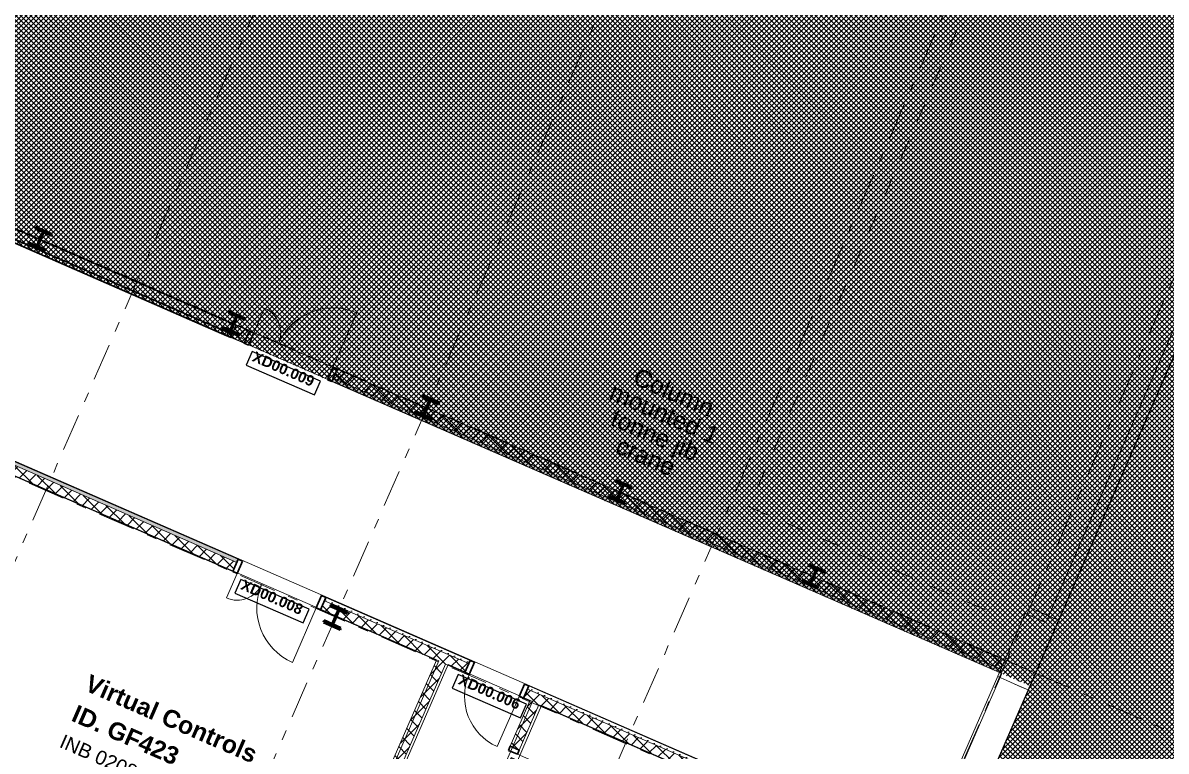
# Model space of a CAD drawing. Header units: millimetres. Extents: x -99530 to 90294, y -97212 to 56397.
# Drawn here: x 35204 to 51468, y -9363 to 997 of the extents above; entities that cross this region are included whole.
import ezdxf
from ezdxf.enums import TextEntityAlignment as Align

# ---------------------------------------------------------------- set-up
doc = ezdxf.new("R2010")
doc.units = ezdxf.units.MM
doc.header["$MEASUREMENT"] = 0
doc.linetypes.add('Dashed', pattern=[564.444447, 282.222223, -282.222223])
doc.linetypes.add('Double Dashed', pattern=[1093.611073, 529.166651, -211.666656, 141.111112, -211.666656])
for name, color, linetype in [('A-05-M_Gross_Int_Circulation', 7, 'Continuous'), ('A-05-M_Gross_Int_Siemens', 7, 'Continuous'), ('A-15-M_Column_Int', 7, 'Continuous'), ('A-15-MG_Structural_Grid', 7, 'Continuous'), ('A-20-M_Floor_Slab', 7, 'Continuous'), ('A-25-M_Wall_Ext_Existing_HUB', 7, 'Continuous'), ('A-25-M_Wall_Int', 7, 'Continuous'), ('ArchiCAD Door Markers', 7, 'Continuous'), ('ArchiCAD Doors', 7, 'Continuous'), ('ArchiCAD Windows', 7, 'Continuous'), ('New_A-05-M_Gross_Int_Siemens', 7, 'Continuous'), ('New_ArchiCAD Doors', 7, 'Continuous')]:
    doc.layers.add(name, color=color, linetype=linetype)
for name, color, linetype, lineweight, true_color in [('A-05-M_Gross_Int_Circulation_Pen_No__74', 7, 'Continuous', 20, 0x606060), ('A-05-M_Gross_Int_Siemens_Pen_No__74', 7, 'Continuous', 20, 0x606060), ('A-15-M_Column_Int_Pen_No__28', 7, 'Continuous', 50, 0x2a2a2a), ('A-15-MG_Structural_Grid_Pen_No__163', 7, 'Continuous', 0, 0x750077), ('A-25-M_Wall_Int_Pen_No__102', 7, 'Continuous', 15, 0xcccccc), ('A-25-M_Wall_Int_Pen_No__107', 7, 'Continuous', 15, 0xa6a6a6), ('ArchiCAD Doors_Pen_No__43', 7, 'Continuous', 30, 0x444444), ('ArchiCAD Doors_Pen_No__63', 7, 'Continuous', 20, 0x606060), ('ArchiCAD Windows_Pen_No__43', 7, 'Continuous', 30, 0x444444), ('New_A-05-M_Gross_Int_Siemens_Pen_No__74', 7, 'Continuous', 20, 0x606060)]:
    doc.layers.add(name, color=color, linetype=linetype, lineweight=lineweight, true_color=true_color)
for name, color, linetype, lineweight in [('A-20-M_Floor_Slab_Pen_No__89', 8, 'Continuous', 20), ('A-25-M_Wall_Int_Pen_No__1', 7, 'Continuous', 13), ('A-95-H_Fill_Plan.Fill_Pen_No__1', 7, 'Continuous', 13), ('ArchiCAD Door Markers_Pen_No__1', 7, 'Continuous', 13), ('ArchiCAD Door Markers_Pen_No__5', 7, 'Continuous', 25), ('ArchiCAD Doors_Pen_No__1', 7, 'Continuous', 13), ('ArchiCAD Zone Stamps_Pen_No__6', 7, 'Continuous', 35), ('ArchiCAD Zone Stamps_Pen_No__9', 7, 'Continuous', 13), ('G-10-P_Topo_Building_Pen_No__194', 7, 'Continuous', 25), ('New_A-95-P_Text_1_50_GA_Pen_No__1', 7, 'Continuous', 13), ('New_ArchiCAD Doors_Pen_No__1', 7, 'Continuous', 13), ('New_ArchiCAD Zone Stamps_Pen_No__9', 7, 'Continuous', 13)]:
    doc.layers.add(name, color=color, linetype=linetype, lineweight=lineweight)
doc.styles.add('GENERATED_STYLE_1', font='')
doc.styles.add('GENERATED_STYLE_2', font='')
doc.styles.add('GENERATED_STYLE_3', font='')
doc.styles.add('GENERATED_STYLE_4', font='')
doc.styles.get('GENERATED_STYLE_1').set_extended_font_data('Arial', bold=True)
doc.styles.get('GENERATED_STYLE_2').set_extended_font_data('Swis721 BT', bold=True)
doc.styles.get('GENERATED_STYLE_3').set_extended_font_data('Arial')
doc.styles.get('GENERATED_STYLE_4').set_extended_font_data('Swis721 BT')
pattern_1 = [(45, (0, 0), (-91.92388, 91.92388), []), (135, (0, 0), (91.92388, 91.92388), [])]
pattern_2 = [(336.44035, (0, 0), (69.2307, 158.7675), [0, -100]), (336.44035, (80.45, 59.4), (69.2307, 158.7675), [0, -100])]
pattern_3 = [(156.44035, (0, 0), (69.2307, 158.7675), [0, -100]), (156.44035, (-80.45, -59.4), (69.2307, 158.7675), [0, -100])]
pattern_4 = [(286.3, (0, 0), (-3213820, 11866500), [3000, -14992680]), (309.93, (992000, -2522800), (-1760680, 765780), [4670, -4288600]), (111.49, (-168200, -712500), (765800, 1760700), [7100, -2708200]), (111.49, (-238700, -1062700), (765800, 1760700), [7100, -2708200]), (111.49, (-566500, -1578300), (765800, 1760700), [7100, -2708200]), (111.49, (-655700, -1708100), (765800, 1760700), [7100, -2708200]), (111.494, (-465300, -1834400), (765800, 1760700), [7100, -2708200]), (111.494, (-104200, -1931700), (765800, 1760700), [7100, -2708200]), (111.494, (257800, -2002000), (765800, 1760700), [7100, -2708200]), (183.06, (-194600, -886000), (2526450, 994900), [11200, -4282100]), (183.06, (-349700, -1079650), (2526450, 994900), [11200, -4282100]), (183.06, (116350, -2076500), (2526450, 994900), [11200, -4282100]), (111.49, (-350400, -1231700), (765800, 1760700), [7100, -2708200]), (111.49, (-502900, -1720200), (765800, 1760700), [7100, -2708200]), (111.494, (-274000, -1895900), (765800, 1760700), [7100, -2708200]), (111.494, (322000, -2155100), (765800, 1760700), [7100, -2708200]), (48.06, (-367140, -1412600), (765780, 1760680), [10500, -6061050]), (48.06, (-236400, -1671930), (765780, 1760680), [10520, -6061050]), (48.06, (-93300, -549600), (765800, 1760700), [10500, -6061050]), (48.06, (189050, -378800), (765800, 1760700), [10500, -6061050]), (48.06, (50600, -207200), (765800, 1760700), [10500, -6061050]), (48.06, (563700, -450600), (765800, 1760700), [10500, -6061050]), (48.06, (904800, -517960), (765780, 1760680), [10500, -6061050]), (48.06, (1265960, -877540), (765780, 1760680), [10500, -6061050]), (48.06, (1482600, -916100), (765780, 1760680), [10520, -6061050]), (48.06, (1273060, -1199550), (765780, 1760680), [10520, -6061050]), (48.06, (1211900, -1491860), (765780, 1760680), [10520, -6061050]), (48.06, (943500, -1689000), (765780, 1760680), [10520, -6061050]), (48.06, (1016600, -1999200), (765780, 1760680), [10520, -6061050]), (48.06, (801000, -2133260), (765780, 1760680), [10520, -6061050]), (48.06, (807600, -2293060), (765780, 1760680), [10520, -6061050]), (48.06, (630500, -2291960), (765780, 1760680), [10520, -6061050]), (48.06, (151700, -1607900), (765780, 1760680), [10520, -6061050]), (48.06, (70000, -1177460), (765780, 1760680), [10500, -6061050]), (48.06, (631750, -935800), (765780, 1760680), [10500, -6061050]), (48.06, (986700, -1181300), (765780, 1760680), [10500, -6061050]), (48.06, (850600, -1436000), (765780, 1760680), [10520, -6061050]), (48.06, (409300, -1365550), (765780, 1760680), [10500, -6061050]), (48.06, (488700, -1638000), (765780, 1760680), [10520, -6061050]), (48.06, (565600, -1787900), (765780, 1760680), [10520, -6061050]), (48.06, (297900, -886800), (765780, 1760680), [10500, -6061050]), (48.06, (277700, -629950), (765800, 1760700), [10500, -6061050]), (111.494, (551400, -2107800), (765800, 1760700), [7100, -2708200]), (111.494, (998900, -2140500), (765800, 1760700), [7100, -2708200]), (111.49, (707000, -1598400), (765800, 1760700), [7100, -2708200]), (111.494, (1193500, -1658100), (765800, 1760700), [7100, -2708200]), (111.49, (691100, -1191600), (765800, 1760700), [7100, -2708200]), (111.49, (1263300, -1334100), (765800, 1760700), [7100, -2708200]), (111.49, (979600, -866500), (765800, 1760700), [7100, -2708200]), (111.49, (1307600, -730700), (765800, 1760700), [7100, -2708200]), (111.49, (640400, -526600), (765800, 1760700), [7100, -2708200]), (111.49, (694500, -717200), (765800, 1760700), [7100, -2708200]), (111.49, (314700, -283700), (765800, 1760700), [7100, -2708200]), (111.49, (167600, -528500), (765800, 1760700), [7100, -2708200]), (111.49, (12400, -430600), (765800, 1760700), [7100, -2708200]), (111.49, (67100, -748000), (765800, 1760700), [7100, -2708200]), (111.49, (344000, -1091200), (765800, 1760700), [7100, -2708200]), (111.49, (29600, -939300), (765800, 1760700), [7100, -2708200]), (111.49, (438400, -757700), (765800, 1760700), [7100, -2708200]), (111.49, (-42600, -1373600), (765800, 1760700), [7100, -2708200]), (169.023, (65740, -1702860), (-7808487, 1302433), [10530, -17691000]), (169.023, (1133700, -1883880), (-7808487, 1302433), [10530, -17691000]), (169.023, (1445740, -1224800), (-7808487, 1302433), [10530, -17691000]), (169.023, (1047320, -1405880), (-7808487, 1302433), [10530, -17691000]), (169.023, (180300, -1357830), (-7808487, 1302433), [10530, -17691000]), (169.023, (-432670, -1577200), (-7808487, 1302433), [10530, -17691000]), (169.023, (223600, -966600), (-7808487, 1302433), [10530, -17691000]), (169.023, (1136430, -1014340), (-7808487, 1302433), [10530, -17691000]), (169.023, (1524220, -1021000), (-7808487, 1302433), [10530, -17691000]), (169.023, (1135220, -608810), (-7808487, 1302433), [10530, -17691000]), (169.023, (893470, -721350), (-7808487, 1302433), [10530, -17691000]), (169.023, (840820, -1017380), (-7808487, 1302433), [10530, -17691000]), (169.023, (46180, -1841170), (-7808487, 1302433), [10530, -17691000]), (169.023, (407640, -1861700), (-7808487, 1302433), [10530, -17691000]), (169.023, (845750, -1951000), (-7808487, 1302433), [10530, -17691000]), (48.06, (1350950, -1429200), (765780, 1760680), [10520, -6061050]), (48.06, (1140700, -2005970), (765780, 1760680), [10520, -6061050]), (48.06, (978100, -2309850), (765780, 1760680), [10520, -6061050]), (48.06, (198750, -158600), (765800, 1760700), [10500, -6061050]), (48.06, (458460, -261400), (765800, 1760700), [10500, -6061050]), (48.06, (772750, -448730), (765780, 1760680), [10500, -6061050]), (48.06, (1481360, -686060), (765780, 1760680), [10520, -6061050]), (48.06, (1667650, -817700), (765780, 1760680), [10520, -6061050]), (48.06, (1651400, -901750), (765780, 1760680), [10520, -6061050])]

# ---------------------------------------------------------------- blocks, each defined once
blk = doc.blocks.new('Hub Circulation -Ground_INB 0250_46_1', base_point=(26037, 161))
at = {"layer": 'A-05-M_Gross_Int_Circulation_Pen_No__74', "linetype": 'Continuous'}
for p, q in [((49129, -8260), (14402, 6891)), ((21249, 796), (47993, -10865)), ((47993, -10865), (49129, -8260))]:
    blk.add_line(p, q, dxfattribs=at)
at = {"layer": 'ArchiCAD Zone Stamps_Pen_No__6'}
for tag, height, style, p in [('ROOM_NAME', 250, 'GENERATED_STYLE_1', (24663, 1957)), ('zoneNameLine2', 250, 'GENERATED_STYLE_1', (24475, 1525)), ('ROOM_NUMBER', 200, 'GENERATED_STYLE_3', (24286, 1104)), ('measuredAreaCode', 200, 'GENERATED_STYLE_3', (24129, 744)), ('DUMMY_649', 200, 'GENERATED_STYLE_3', (24437, 610)), ('DUMMY_650', 200, 'GENERATED_STYLE_3', (25066, 336)), ('DUMMY_651', 133, 'GENERATED_STYLE_3', (25345, 229))]:
    blk.add_attdef(tag, text='', height=height, rotation=336.4404, dxfattribs=dict(at, style=style)).set_placement(p, align=Align.TOP_LEFT)
blk = doc.blocks.new('Virtual Controls_INB 0208_72_1', base_point=(36883, -9772))
at = {"layer": 'A-05-M_Gross_Int_Siemens_Pen_No__74', "linetype": 'Continuous'}
for p, q in [((34552, -5212), (33734, -7086)), ((41124, -8077), (34552, -5212)), ((33734, -7086), (32709, -9437)), ((39281, -12303), (41124, -8077)), ((32709, -9437), (39281, -12303))]:
    blk.add_line(p, q, dxfattribs=at)
at = {"layer": 'ArchiCAD Zone Stamps_Pen_No__9'}
for tag, height, style, p in [('ROOM_NAME', 250, 'GENERATED_STYLE_1', (36166, -8263)), ('zoneNameLine2', 250, 'GENERATED_STYLE_1', (35978, -8695)), ('ROOM_NUMBER', 200, 'GENERATED_STYLE_3', (35789, -9116)), ('measuredAreaCode', 200, 'GENERATED_STYLE_3', (35632, -9476)), ('DUMMY_649', 200, 'GENERATED_STYLE_3', (35940, -9610)), ('DUMMY_650', 200, 'GENERATED_STYLE_3', (36429, -9824)), ('DUMMY_651', 133, 'GENERATED_STYLE_3', (36708, -9930))]:
    blk.add_attdef(tag, text='', height=height, rotation=336.4404, dxfattribs=dict(at, style=style)).set_placement(p, align=Align.TOP_LEFT)
blk = doc.blocks.new('Circulation_INB 0262_73_1', base_point=(40391, -11871))
at = {"layer": 'A-05-M_Gross_Int_Circulation_Pen_No__74', "linetype": 'Continuous'}
for p, q in [((41252, -8133), (39410, -12359)), ((42453, -8657), (41252, -8133)), ((40610, -12883), (42453, -8657)), ((39410, -12359), (40610, -12883))]:
    blk.add_line(p, q, dxfattribs=at)
at = {"layer": 'ArchiCAD Zone Stamps_Pen_No__9'}
for tag, height, style, p in [('ROOM_NAME', 250, 'GENERATED_STYLE_1', (40030, -10516)), ('zoneNameLine2', 250, 'GENERATED_STYLE_1', (39841, -10949)), ('ROOM_NUMBER', 200, 'GENERATED_STYLE_3', (39653, -11369)), ('measuredAreaCode', 200, 'GENERATED_STYLE_3', (39496, -11729)), ('ROOM_HOLES_PRM', 200, 'GENERATED_STYLE_3', (39803, -11863)), ('DUMMY_649', 200, 'GENERATED_STYLE_3', (40153, -12016)), ('DUMMY_650', 133, 'GENERATED_STYLE_3', (40432, -12122))]:
    blk.add_attdef(tag, text='', height=height, rotation=336.4404, dxfattribs=dict(at, style=style)).set_placement(p, align=Align.TOP_LEFT)
blk = doc.blocks.new('Workshop_INB 0206_74_1', base_point=(41803, 2737))
at = {"layer": 'New_A-05-M_Gross_Int_Siemens_Pen_No__74', "linetype": 'Continuous'}
for p, q in [((49610, -8252), (54119, 2087)), ((29945, 313), (49172, -8071)), ((49172, -8071), (49176, -8062)), ((49176, -8062), (49610, -8252))]:
    blk.add_line(p, q, dxfattribs=at)
at = {"layer": 'New_ArchiCAD Zone Stamps_Pen_No__9'}
for tag, height, style, p in [('ROOM_NAME', 250, 'GENERATED_STYLE_1', (41497, 4067)), ('zoneNameLine2', 250, 'GENERATED_STYLE_1', (41309, 3635)), ('ROOM_NUMBER', 200, 'GENERATED_STYLE_3', (41121, 3214)), ('measuredAreaCode', 200, 'GENERATED_STYLE_3', (40964, 2854)), ('DUMMY_649', 200, 'GENERATED_STYLE_3', (41271, 2720)), ('DUMMY_650', 200, 'GENERATED_STYLE_3', (41900, 2446)), ('DUMMY_651', 133, 'GENERATED_STYLE_3', (42179, 2339))]:
    blk.add_attdef(tag, text='', height=height, rotation=336.4404, dxfattribs=dict(at, style=style)).set_placement(p, align=Align.TOP_LEFT)
blk = doc.blocks.new('Compressor Room_INB 0263_78_1', base_point=(43334, -10971))
at = {"layer": 'A-05-M_Gross_Int_Circulation_Pen_No__74', "linetype": 'Continuous'}
for p, q in [((42581, -8713), (41758, -10601)), ((44954, -9747), (42581, -8713)), ((44130, -11636), (44954, -9747)), ((41758, -10601), (44130, -11636))]:
    blk.add_line(p, q, dxfattribs=at)
at = {"layer": 'ArchiCAD Zone Stamps_Pen_No__9'}
for tag, height, style, p in [('ROOM_NAME', 250, 'GENERATED_STYLE_1', (42285, -9574)), ('ROOM_NUMBER', 200, 'GENERATED_STYLE_3', (42096, -9995)), ('measuredAreaCode', 200, 'GENERATED_STYLE_3', (41939, -10355)), ('DUMMY_649', 200, 'GENERATED_STYLE_3', (42247, -10489)), ('DUMMY_650', 200, 'GENERATED_STYLE_3', (42596, -10642)), ('DUMMY_651', 133, 'GENERATED_STYLE_3', (42876, -10748))]:
    blk.add_attdef(tag, text='', height=height, rotation=336.4404, dxfattribs=dict(at, style=style)).set_placement(p, align=Align.TOP_LEFT)
blk = doc.blocks.new('Slab_36_1', base_point=(377, -362))
at = {"layer": 'A-20-M_Floor_Slab_Pen_No__89', "linetype": 'Continuous', "flags": 128}
blk.add_lwpolyline([(377, -362), (7791, 6537), (7706, 6629), (10938, 9637), (15227, 7767), (19349, 17220), (53673, 2253), (53967, 2125), (49755, -7534), (49461, -7406), (44390, -19037), (3614, -1256), (3425, -1691)], close=True, dxfattribs=at)
blk = doc.blocks.new('Simple Door Opening_3')
at = {"layer": 'New_ArchiCAD Doors_Pen_No__1', "linetype": 'Continuous'}
for p, q in [((-1371, 475), (-1371, 372)), ((-1371, 372), (-1371, 255)), ((1371, 475), (1371, 372)), ((1371, 372), (1371, 255)), ((-1371, 255), (-1371, 140)), ((1371, 255), (1371, 140)), ((-1371, 140), (-1371, 0)), ((1371, 140), (1371, 0))]:
    blk.add_line(p, q, dxfattribs=at)
blk = doc.blocks.new('Simple Door Opening_4')
at = {"layer": 'New_ArchiCAD Doors_Pen_No__1', "linetype": 'Continuous'}
for p, q in [((-540, 475), (-540, 372)), ((-540, 372), (-540, 255)), ((540, 475), (540, 372)), ((540, 372), (540, 255)), ((-540, 255), (-540, 140)), ((540, 255), (540, 140)), ((-540, 140), (-540, 0)), ((540, 140), (540, 0))]:
    blk.add_line(p, q, dxfattribs=at)
blk = doc.blocks.new('Wall_57_1', base_point=(44635, -19661))
at = {"layer": 'New_ArchiCAD Doors', "color": 251, "linetype": 'Continuous', "lineweight": 20, "true_color": 0x606060, "xscale": -1, "zscale": 1000, "rotation": 246.4404147758925}
for name, p in [('Simple Door Opening_4', (49287, -7807)), ('Simple Door Opening_3', (48523, -9559))]:
    blk.add_blockref(name, p, dxfattribs=at)
blk = doc.blocks.new('Double Door Asymmetric 19_4')
at = {"layer": 'ArchiCAD Doors_Pen_No__1', "linetype": 'Continuous'}
for p, q in [((-680, 0), (-692, 0)), ((-680, 0), (-680, -140)), ((680, 0), (680, -140)), ((680, 0), (692, 0)), ((-680, -140), (-680, -190)), ((680, -140), (680, -190)), ((-680, -190), (-692, -190)), ((680, -190), (692, -190))]:
    blk.add_line(p, q, dxfattribs=at)
at = {"layer": 'ArchiCAD Doors_Pen_No__43', "linetype": 'Continuous'}
for p, q in [((-614, 0), (-680, 0)), ((-680, 0), (-680, -190)), ((-614, -190), (-614, 0)), ((680, 0), (614, 0)), ((614, 0), (614, -190)), ((680, -190), (680, 0)), ((-680, -190), (-614, -190)), ((614, -190), (680, -190))]:
    blk.add_line(p, q, dxfattribs=at)
at = {"layer": 'ArchiCAD Doors_Pen_No__63', "linetype": 'Continuous'}
for p, q in [((614, 0), (614, 846)), ((-614, 0), (-614, 382))]:
    blk.add_line(p, q, dxfattribs=at)
for centre, radius, start, end in [((614, 0), 846, 90, 180), ((-614, 0), 382, 0, 90)]:
    blk.add_arc(centre, radius, start, end, dxfattribs=at)
blk = doc.blocks.new('Door Stamp 17_8')
at = {"layer": 'ArchiCAD Door Markers_Pen_No__5', "linetype": 'Continuous'}
for p, q in [((530, -250), (-530, -250)), ((-530, -250), (-530, -462)), ((530, -462), (530, -250)), ((-530, -462), (530, -462)), ((-530, -462), (530, -462))]:
    blk.add_line(p, q, dxfattribs=at)
at = {"layer": 'ArchiCAD Door Markers_Pen_No__1', "style": 'GENERATED_STYLE_2'}
blk.add_attdef('AC_WIDO_ID', text='', height=150, dxfattribs=at).set_placement((-471, -417), align=Align.BOTTOM_LEFT)
blk = doc.blocks.new('Door 19')
at = {"layer": 'ArchiCAD Doors_Pen_No__1', "linetype": 'Continuous'}
for p, q in [((-455, 0), (-467, 0)), ((-455, 0), (-455, -140)), ((455, 0), (455, -140)), ((455, 0), (467, 0)), ((-455, -140), (-455, -190)), ((455, -140), (455, -190)), ((-455, -190), (-467, -190)), ((455, -190), (467, -190))]:
    blk.add_line(p, q, dxfattribs=at)
at = {"layer": 'ArchiCAD Doors_Pen_No__43', "linetype": 'Continuous'}
for p, q in [((-389, 0), (-455, 0)), ((-455, 0), (-455, -190)), ((-389, -190), (-389, 0)), ((455, 0), (389, 0)), ((389, 0), (389, -190)), ((455, -190), (455, 0)), ((-455, -190), (-389, -190)), ((389, -190), (455, -190))]:
    blk.add_line(p, q, dxfattribs=at)
at = {"layer": 'ArchiCAD Doors_Pen_No__63', "linetype": 'Continuous'}
blk.add_line((389, 0), (389, 778), dxfattribs=at)
blk.add_arc((389, 0), 778, 90, 180, dxfattribs=at)
blk = doc.blocks.new('Wall_84_1', base_point=(23097, -17))
at = {"layer": 'A-25-M_Wall_Int_Pen_No__107', "linetype": 'Continuous'}
h = blk.add_hatch(dxfattribs=at)
h.set_pattern_fill('Plaster_0001', color=256, style=0, pattern_type=2)
h.set_pattern_definition(pattern_2)
h.paths.add_polyline_path([(26294, -1466), (38247, -6678), (38267, -6633), (26314, -1420)])
h = blk.add_hatch(dxfattribs=at)
h.set_pattern_fill('Concrete_Block_0001', color=256, style=0, pattern_type=2)
h.set_pattern_definition(pattern_1)
h.paths.add_polyline_path([(26294, -1466), (26238, -1595), (38191, -6807), (38247, -6678)])
h = blk.add_hatch(dxfattribs=at)
h.set_pattern_fill('Concrete_Block_0001', color=256, style=0, pattern_type=2)
h.set_pattern_definition(pattern_1)
h.paths.add_polyline_path([(39494, -7222), (39438, -7350), (41491, -8246), (41547, -8117)])
h = blk.add_hatch(dxfattribs=at)
h.set_pattern_fill('Plaster_0001', color=256, style=0, pattern_type=2)
h.set_pattern_definition(pattern_2)
h.paths.add_polyline_path([(39494, -7222), (41547, -8117), (41567, -8071), (39514, -7176)])
h = blk.add_hatch(dxfattribs=at)
h.set_pattern_fill('Plaster_0001', color=256, style=0, pattern_type=2)
h.set_pattern_definition(pattern_2)
h.paths.add_polyline_path([(42401, -8435), (42381, -8481), (44974, -9611), (44994, -9566)])
h = blk.add_hatch(dxfattribs=at)
h.set_pattern_fill('Concrete_Block_0001', color=256, style=0, pattern_type=2)
h.set_pattern_definition(pattern_1)
h.paths.add_polyline_path([(42325, -8609), (44918, -9740), (44974, -9611), (42381, -8481)])
at = {"layer": 'A-25-M_Wall_Int_Pen_No__1', "linetype": 'Continuous'}
for p, q in [((26294, -1466), (38247, -6678)), ((38247, -6678), (38267, -6633)), ((38267, -6633), (38256, -6628)), ((38191, -6807), (38180, -6802)), ((38191, -6807), (38247, -6678)), ((39438, -7350), (39494, -7222)), ((39494, -7222), (39514, -7176)), ((39494, -7222), (41547, -8117)), ((39514, -7176), (39525, -7181)), ((39438, -7350), (39449, -7355)), ((41491, -8246), (41547, -8117)), ((41547, -8117), (41567, -8071)), ((41567, -8071), (41556, -8067)), ((41491, -8246), (41480, -8241)), ((42381, -8481), (42401, -8435)), ((42401, -8435), (42412, -8440)), ((42325, -8609), (42381, -8481)), ((42325, -8609), (42336, -8614)), ((42381, -8481), (44974, -9611))]:
    blk.add_line(p, q, dxfattribs=at)
at = {"layer": 'A-25-M_Wall_Int_Pen_No__1', "linetype": 'Continuous', "flags": 128}
for points in [[(38267, -6633), (26314, -1420)], [(34515, -5204), (38191, -6807)], [(41567, -8071), (39514, -7176)], [(39438, -7350), (41088, -8070)], [(41216, -8126), (41491, -8246)], [(44994, -9566), (42401, -8435)], [(42325, -8609), (42417, -8649)], [(42545, -8705), (44918, -9740)]]:
    blk.add_lwpolyline(points, dxfattribs=at)
at = {"layer": 'ArchiCAD Door Markers'}
ref = blk.add_blockref('Door Stamp 17_8', (38890, -6904), dxfattribs=dict(at, rotation=336.4403498076108))
ref.add_attrib('AC_WIDO_ID', 'XD00.008', dxfattribs={"layer": 'ArchiCAD Door Markers_Pen_No__1', "color": 7, "height": 150, "rotation": 336.4403, "style": 'GENERATED_STYLE_2'}).set_placement((38274, -7095), align=Align.BOTTOM_LEFT)
ref = blk.add_blockref('Door Stamp 17_8', (41984, -8253), dxfattribs=dict(at, rotation=336.4403498076108))
ref.add_attrib('AC_WIDO_ID', 'XD00.006', dxfattribs={"layer": 'ArchiCAD Door Markers_Pen_No__1', "color": 7, "height": 150, "rotation": 336.4403, "style": 'GENERATED_STYLE_2'}).set_placement((41368, -8444), align=Align.BOTTOM_LEFT)
at = {"layer": 'ArchiCAD Doors', "color": 251, "linetype": 'Continuous', "lineweight": 20, "true_color": 0x606060, "xscale": -1, "zscale": 1000, "rotation": 156.4403498076108}
for name, p in [('Double Door Asymmetric 19_4', (38815, -7079)), ('Door 19', (41908, -8428))]:
    blk.add_blockref(name, p, dxfattribs=at)
blk = doc.blocks.new('Wall_87_1', base_point=(39245, -12296))
at = {"layer": 'A-25-M_Wall_Int_Pen_No__107', "linetype": 'Continuous'}
h = blk.add_hatch(dxfattribs=at)
h.set_pattern_fill('Concrete_Block_0001', color=256, style=0, pattern_type=2)
h.set_pattern_definition(pattern_1)
h.paths.add_polyline_path([(39374, -12351), (41216, -8126), (41088, -8070), (39245, -12296)])
at = {"layer": 'A-25-M_Wall_Int_Pen_No__1', "linetype": 'Continuous', "flags": 128}
for points in [[(41088, -8070), (39245, -12296)], [(39374, -12351), (41216, -8126)]]:
    blk.add_lwpolyline(points, dxfattribs=at)
blk = doc.blocks.new('Double Door Asymmetric 19_7')
at = {"layer": 'ArchiCAD Doors_Pen_No__1', "linetype": 'Continuous'}
for p, q in [((-680, 0), (-692, 0)), ((-680, 0), (-680, -140)), ((680, 0), (680, -140)), ((680, 0), (692, 0)), ((-680, -140), (-692, -140)), ((680, -140), (692, -140))]:
    blk.add_line(p, q, dxfattribs=at)
at = {"layer": 'ArchiCAD Doors_Pen_No__43', "linetype": 'Continuous'}
for p, q in [((-614, 0), (-680, 0)), ((-680, 0), (-680, -140)), ((-614, -140), (-614, 0)), ((680, 0), (614, 0)), ((614, 0), (614, -140)), ((680, -140), (680, 0)), ((-680, -140), (-614, -140)), ((614, -140), (680, -140))]:
    blk.add_line(p, q, dxfattribs=at)
at = {"layer": 'ArchiCAD Doors_Pen_No__63', "linetype": 'Continuous'}
for p, q in [((614, 0), (614, 846)), ((-614, 0), (-614, 382))]:
    blk.add_line(p, q, dxfattribs=at)
for centre, radius, start, end in [((614, 0), 846, 90, 180), ((-614, 0), 382, 0, 90)]:
    blk.add_arc(centre, radius, start, end, dxfattribs=at)
blk = doc.blocks.new('Door Stamp 17_10')
at = {"layer": 'ArchiCAD Door Markers_Pen_No__5', "linetype": 'Continuous'}
for p, q in [((530, -80), (-530, -80)), ((-530, -80), (-530, -292)), ((530, -80), (-530, -80)), ((530, -292), (530, -80)), ((-530, -292), (530, -292))]:
    blk.add_line(p, q, dxfattribs=at)
at = {"layer": 'ArchiCAD Door Markers_Pen_No__1', "style": 'GENERATED_STYLE_2'}
blk.add_attdef('AC_WIDO_ID', text='', height=150, rotation=180, dxfattribs=at).set_placement((471, -35), align=Align.BOTTOM_LEFT)
blk = doc.blocks.new('Door 19_2')
at = {"layer": 'ArchiCAD Doors_Pen_No__1', "linetype": 'Continuous'}
for p, q in [((-455, 0), (-467, 0)), ((-455, 0), (-455, -140)), ((455, 0), (455, -140)), ((455, 0), (467, 0)), ((-455, -140), (-467, -140)), ((455, -140), (467, -140))]:
    blk.add_line(p, q, dxfattribs=at)
at = {"layer": 'ArchiCAD Doors_Pen_No__43', "linetype": 'Continuous'}
for p, q in [((-389, 0), (-455, 0)), ((-455, 0), (-455, -140)), ((-389, -140), (-389, 0)), ((455, 0), (389, 0)), ((389, 0), (389, -140)), ((455, -140), (455, 0)), ((-455, -140), (-389, -140)), ((389, -140), (455, -140))]:
    blk.add_line(p, q, dxfattribs=at)
at = {"layer": 'ArchiCAD Doors_Pen_No__63', "linetype": 'Continuous'}
blk.add_line((389, 0), (389, 778), dxfattribs=at)
blk.add_arc((389, 0), 778, 90, 180, dxfattribs=at)
blk = doc.blocks.new('Wall_88_1', base_point=(38927, -16654))
at = {"layer": 'A-25-M_Wall_Int_Pen_No__107', "linetype": 'Continuous'}
h = blk.add_hatch(dxfattribs=at)
h.set_pattern_fill('Concrete_Block_0001', color=256, style=0, pattern_type=2)
h.set_pattern_definition(pattern_1)
h.paths.add_polyline_path([(42417, -8649), (42137, -9291), (42265, -9347), (42545, -8705)])
h = blk.add_hatch(dxfattribs=at)
h.set_pattern_fill('Concrete_Block_0001', color=256, style=0, pattern_type=2)
h.set_pattern_definition(pattern_1)
h.paths.add_polyline_path([(41538, -10666), (41058, -11766), (41186, -11822), (41666, -10722)])
h = blk.add_hatch(dxfattribs=at)
h.set_pattern_fill('Concrete_Block_0001', color=256, style=0, pattern_type=2)
h.set_pattern_definition(pattern_1)
h.paths.add_polyline_path([(38927, -16654), (39055, -16710), (40823, -12656), (40694, -12600)])
at = {"layer": 'A-25-M_Wall_Int_Pen_No__1', "linetype": 'Continuous'}
for p, q in [((42137, -9291), (42142, -9280)), ((42265, -9347), (42137, -9291)), ((42265, -9347), (42270, -9336)), ((41594, -10538), (41589, -10549)), ((41722, -10594), (41594, -10538)), ((41722, -10594), (41717, -10605)), ((41058, -11766), (41063, -11755)), ((41186, -11822), (41058, -11766)), ((41186, -11822), (41191, -11811)), ((40694, -12600), (40690, -12611)), ((40823, -12656), (40694, -12600)), ((40823, -12656), (40818, -12667))]:
    blk.add_line(p, q, dxfattribs=at)
at = {"layer": 'A-25-M_Wall_Int_Pen_No__1', "linetype": 'Continuous', "flags": 128}
for points in [[(42417, -8649), (42137, -9291)], [(42265, -9347), (42545, -8705)], [(41538, -10666), (41058, -11766)], [(41186, -11822), (41666, -10722)], [(40694, -12600), (40574, -12875)], [(40703, -12931), (40823, -12656)], [(40519, -13003), (38927, -16654)], [(39055, -16710), (40647, -13059)]]:
    blk.add_lwpolyline(points, dxfattribs=at)
at = {"layer": 'ArchiCAD Door Markers'}
ref = blk.add_blockref('Door Stamp 17_10', (41865, -9914), dxfattribs=dict(at, rotation=66.4428645532411))
ref.add_attrib('AC_WIDO_ID', 'XD00.004', dxfattribs={"layer": 'ArchiCAD Door Markers_Pen_No__1', "color": 7, "height": 150, "rotation": 246.4429, "style": 'GENERATED_STYLE_2'}).set_placement((42127, -9470), align=Align.BOTTOM_LEFT)
ref = blk.add_blockref('Door Stamp 17_10', (40876, -12183), dxfattribs=dict(at, rotation=66.4428645532411))
ref.add_attrib('AC_WIDO_ID', 'XD00.003', dxfattribs={"layer": 'ArchiCAD Door Markers_Pen_No__1', "color": 7, "height": 150, "rotation": 246.4429, "style": 'GENERATED_STYLE_2'}).set_placement((41138, -11739), align=Align.BOTTOM_LEFT)
at = {"layer": 'ArchiCAD Doors', "color": 251, "linetype": 'Continuous', "lineweight": 20, "true_color": 0x606060, "xscale": -1, "zscale": 1000, "rotation": 246.4428645532411}
for name, p in [('Double Door Asymmetric 19_7', (41994, -9970)), ('Door 19_2', (41005, -12239))]:
    blk.add_blockref(name, p, dxfattribs=at)
blk = doc.blocks.new('Window 19')
at = {"layer": 'ArchiCAD Windows_Pen_No__43', "linetype": 'Continuous'}
for p, q in [((-4540, 140), (4540, 140)), ((-4530, 0), (-4525, 0)), ((-4530, -50), (-4530, 0)), ((-4525, 0), (-4475, 0)), ((-4525, -50), (-4525, 0)), ((-4525, -50), (-4525, 0)), ((-4475, 0), (-4475, -50)), ((-4475, 0), (4475, 0)), ((4475, -50), (4475, 0)), ((4475, 0), (4525, 0)), ((4525, 0), (4525, -50)), ((4525, 0), (4530, 0)), ((4525, -50), (4525, 0)), ((4530, 0), (4530, -50)), ((-4540, -50), (4540, -50)), ((-4525, -50), (-4530, -50)), ((-4475, -50), (-4525, -50)), ((4475, -50), (-4475, -50)), ((4525, -50), (4475, -50)), ((4530, -50), (4525, -50))]:
    blk.add_line(p, q, dxfattribs=at)
blk = doc.blocks.new('Double Door Asymmetric 19_9')
at = {"layer": 'ArchiCAD Doors_Pen_No__1', "linetype": 'Continuous'}
for p, q in [((-680, 0), (-692, 0)), ((-680, 0), (-680, -140)), ((680, 0), (680, -140)), ((680, 0), (692, 0)), ((-680, -140), (-680, -190)), ((680, -140), (680, -190)), ((-680, -190), (-692, -190)), ((680, -190), (692, -190))]:
    blk.add_line(p, q, dxfattribs=at)
at = {"layer": 'ArchiCAD Doors_Pen_No__43', "linetype": 'Continuous'}
for p, q in [((-614, 0), (-680, 0)), ((-680, 0), (-680, -190)), ((-614, -190), (-614, 0)), ((680, 0), (614, 0)), ((614, 0), (614, -190)), ((680, -190), (680, 0)), ((-680, -190), (-614, -190)), ((614, -190), (680, -190))]:
    blk.add_line(p, q, dxfattribs=at)
at = {"layer": 'ArchiCAD Doors_Pen_No__63', "linetype": 'Continuous'}
for p, q in [((614, 0), (614, 846)), ((-614, 0), (-614, 382))]:
    blk.add_line(p, q, dxfattribs=at)
for centre, radius, start, end in [((614, 0), 846, 90, 180), ((-614, 0), 382, 0, 90)]:
    blk.add_arc(centre, radius, start, end, dxfattribs=at)
blk = doc.blocks.new('Simple Door Opening_6')
at = {"layer": 'ArchiCAD Doors_Pen_No__1', "linetype": 'Continuous'}
for p, q in [((-4530, -50), (-4530, 0)), ((4530, -50), (4530, 0)), ((-4530, -190), (-4530, -50)), ((4530, -190), (4530, -50))]:
    blk.add_line(p, q, dxfattribs=at)
blk = doc.blocks.new('Wall_99_1', base_point=(14442, 7073))
at = {"layer": 'A-25-M_Wall_Int_Pen_No__107', "linetype": 'Continuous'}
h = blk.add_hatch(dxfattribs=at)
h.set_pattern_fill('Concrete_Block_0001', color=256, style=0, pattern_type=2)
h.set_pattern_definition(pattern_1)
h.paths.add_polyline_path([(38240, -3304), (38184, -3433), (38374, -3515), (38430, -3387)])
h = blk.add_hatch(dxfattribs=at)
h.set_pattern_fill('Plaster_0001', color=256, style=0, pattern_type=2)
h.set_pattern_definition(pattern_3)
h.paths.add_polyline_path([(38164, -3479), (38354, -3561), (38374, -3515), (38184, -3433)])
h = blk.add_hatch(dxfattribs=at)
h.set_pattern_fill('Plaster_0001', color=256, style=0, pattern_type=2)
h.set_pattern_definition(pattern_3)
h.paths.add_polyline_path([(39620, -4059), (39600, -4105), (49096, -8245), (49116, -8199)])
h = blk.add_hatch(dxfattribs=at)
h.set_pattern_fill('Concrete_Block_0001', color=256, style=0, pattern_type=2)
h.set_pattern_definition(pattern_1)
h.paths.add_polyline_path([(39620, -4059), (49116, -8199), (49172, -8071), (39676, -3931)])
at = {"layer": 'A-25-M_Wall_Int_Pen_No__1', "linetype": 'Continuous'}
for p, q in [((38184, -3433), (38240, -3304)), ((38430, -3387), (38374, -3515)), ((38430, -3387), (38419, -3382)), ((38164, -3479), (38184, -3433)), ((38374, -3515), (38184, -3433)), ((38354, -3561), (38343, -3556)), ((38374, -3515), (38354, -3561)), ((39620, -4059), (39600, -4105)), ((39676, -3931), (39620, -4059)), ((49116, -8199), (39620, -4059)), ((39676, -3931), (39687, -3935)), ((39600, -4105), (39611, -4109))]:
    blk.add_line(p, q, dxfattribs=at)
at = {"layer": 'A-25-M_Wall_Int_Pen_No__1', "linetype": 'Continuous', "flags": 128}
for points in [[(38430, -3387), (38240, -3304)], [(38164, -3479), (38354, -3561)], [(49172, -8071), (39676, -3931)], [(39600, -4105), (49096, -8245)], [(49096, -8245), (49172, -8071)]]:
    blk.add_lwpolyline(points, dxfattribs=at)
at = {"layer": 'ArchiCAD Door Markers'}
ref = blk.add_blockref('Door Stamp 17_8', (39053, -3659), dxfattribs=dict(at, rotation=336.4403498074591))
ref.add_attrib('AC_WIDO_ID', 'XD00.009', dxfattribs={"layer": 'ArchiCAD Door Markers_Pen_No__1', "color": 7, "height": 150, "rotation": 336.4403, "style": 'GENERATED_STYLE_2'}).set_placement((38437, -3850), align=Align.BOTTOM_LEFT)
at = {"layer": 'ArchiCAD Doors', "color": 251, "linetype": 'Continuous', "lineweight": 20, "true_color": 0x606060, "zscale": 1000}
for name, p, rotation in [('Simple Door Opening_6', (34003, -1664), 156.4403498074591), ('Double Door Asymmetric 19_9', (39053, -3659), 336.4403498074591)]:
    blk.add_blockref(name, p, dxfattribs=dict(at, rotation=rotation))
at = {"layer": 'ArchiCAD Windows', "color": 251, "linetype": 'Continuous', "lineweight": 20, "true_color": 0x606060, "xscale": -1, "zscale": 1000, "rotation": 336.4403498074591}
blk.add_blockref('Window 19', (34023, -1618), dxfattribs=at)
blk = doc.blocks.new('Universal Columns Column 19')
at = {"layer": 'A-15-M_Column_Int', "linetype": 'Continuous', "lineweight": 0, "true_color": 0xffffff}
h = blk.add_hatch(dxfattribs=at)
h.set_pattern_fill('613_01__a5_STUCCO_0001', style=0, pattern_type=2)
h.set_pattern_definition(pattern_4)
h.paths.add_polyline_path([(-127.3, -127.05), (127.3, -127.05), (127.3, -112.85), (4.3, -112.85), (4.3, 112.85), (127.3, 112.85), (127.3, 127.05), (-127.3, 127.05), (-127.3, 112.85), (-4.3, 112.85), (-4.3, -112.85), (-127.3, -112.85)])
at = {"layer": 'A-15-M_Column_Int_Pen_No__28', "linetype": 'Continuous'}
for p, q in [((127.3, 127.05), (-127.3, 127.05)), ((-127.3, 127.05), (-127.3, 112.85)), ((-127.3, 112.85), (-4.3, 112.85)), ((-4.3, 112.85), (-4.3, -112.85)), ((4.3, -112.85), (4.3, 112.85)), ((4.3, 112.85), (127.3, 112.85)), ((127.3, 112.85), (127.3, 127.05)), ((-4.3, -112.85), (-127.3, -112.85)), ((-127.3, -112.85), (-127.3, -127.05)), ((-127.3, -127.05), (127.3, -127.05)), ((127.3, -112.85), (4.3, -112.85)), ((127.3, -127.05), (127.3, -112.85))]:
    blk.add_line(p, q, dxfattribs=at)
blk = doc.blocks.new('Universal Columns Column 19_2')
at = {"layer": 'A-15-M_Column_Int', "linetype": 'Continuous', "lineweight": 0, "true_color": 0xffffff}
h = blk.add_hatch(dxfattribs=at)
h.set_pattern_fill('613_01__a5_STUCCO_0001', style=0, pattern_type=2)
h.set_pattern_definition(pattern_4)
h.paths.add_polyline_path([(-130.65, -138.15), (130.65, -138.15), (130.65, -112.85), (7.65, -112.85), (7.65, 112.85), (130.65, 112.85), (130.65, 138.15), (-130.65, 138.15), (-130.65, 112.85), (-7.65, 112.85), (-7.65, -112.85), (-130.65, -112.85)])
at = {"layer": 'A-15-M_Column_Int_Pen_No__28', "linetype": 'Continuous'}
for p, q in [((130.65, 138.15), (-130.65, 138.15)), ((-130.65, 138.15), (-130.65, 112.85)), ((-130.65, 112.85), (-7.65, 112.85)), ((-7.65, 112.85), (-7.65, -112.85)), ((7.65, -112.85), (7.65, 112.85)), ((7.65, 112.85), (130.65, 112.85)), ((130.65, 112.85), (130.65, 138.15)), ((-7.65, -112.85), (-130.65, -112.85)), ((-130.65, -112.85), (-130.65, -138.15)), ((-130.65, -138.15), (130.65, -138.15)), ((130.65, -112.85), (7.65, -112.85)), ((130.65, -138.15), (130.65, -112.85))]:
    blk.add_line(p, q, dxfattribs=at)
blk = doc.blocks.new('Standard grid marker')
at = {"layer": 'A-15-MG_Structural_Grid_Pen_No__163', "linetype": 'Double Dashed'}
blk.add_line((1000, 0), (29726, 0), dxfattribs=at)
at = {"layer": 'A-15-MG_Structural_Grid_Pen_No__163', "style": 'GENERATED_STYLE_4'}
for tag, p in [('AC_MarkerText_1_0', (-500, 41)), ('AC_MarkerText_1_1', (31226, 41))]:
    blk.add_attdef(tag, text='', height=350, rotation=90, dxfattribs=at).set_placement(p, align=Align.MIDDLE_CENTER)
blk = doc.blocks.new('Standard grid marker_3')
at = {"layer": 'A-15-MG_Structural_Grid_Pen_No__163', "linetype": 'Double Dashed'}
blk.add_line((1000, 0), (74255, 0), dxfattribs=at)
at = {"layer": 'A-15-MG_Structural_Grid_Pen_No__163', "style": 'GENERATED_STYLE_4'}
for tag, p in [('AC_MarkerText_1_0', (-500, 43)), ('AC_MarkerText_1_1', (75755, 43))]:
    blk.add_attdef(tag, text='', height=350, rotation=360, dxfattribs=at).set_placement(p, align=Align.MIDDLE_CENTER)

msp = doc.modelspace()

# ---------------------------------------------------------------- hatches: boundary and pattern name
at = {"layer": 'A-25-M_Wall_Int_Pen_No__102', "linetype": 'Continuous'}
h = msp.add_hatch(dxfattribs=at)
h.set_pattern_fill('Grid_5x5_Diagonal_0001', color=256, style=0, pattern_type=2)
h.set_pattern_definition([(45, (0, 0), (-35.35534, 35.35534), []), (135, (0, 0), (35.35534, 35.35534), [])])
h.paths.add_polyline_path([(44768.3, -19356.4), (49530.7, -8434.9), (28562.4, 708.3), (33140, 11206.2), (74273.5, -6730.2), (64933.5, -28149.5)])

# ---------------------------------------------------------------- linework, layer by layer
at = {"layer": 'A-95-H_Fill_Plan.Fill_Pen_No__1', "linetype": 'Dashed'}
for p, q in [((49612.6, 3464.5), (45535.2, -5886.2)), ((45535.2, -5886.2), (49119.3, -7449.1))]:
    msp.add_line(p, q, dxfattribs=at)
at = {"layer": 'G-10-P_Topo_Building_Pen_No__194', "linetype": 'Continuous'}
msp.add_line((44635.4, -19661.2), (54286.8, 2472.5), dxfattribs=at)

# ---------------------------------------------------------------- block references
at = {"layer": 'A-05-M_Gross_Int_Circulation', "linetype": 'Continuous'}
msp.add_blockref('Hub Circulation -Ground_INB 0250_46_1', (26036.8, 161.4), dxfattribs=at)
ref = msp.add_blockref('Circulation_INB 0262_73_1', (40391, -11870.5), dxfattribs=at)
ref.add_attrib('ROOM_NAME', 'Circulation', dxfattribs={"layer": 'ArchiCAD Zone Stamps_Pen_No__9', "color": 7, "height": 250, "rotation": 336.44041, "style": 'GENERATED_STYLE_1'}).set_placement((40029.6, -10516.5), align=Align.TOP_LEFT)
ref.add_attrib('ROOM_HOLES_PRM', '6.0', dxfattribs={"layer": 'ArchiCAD Zone Stamps_Pen_No__9', "color": 7, "height": 200, "rotation": 336.44041, "style": 'GENERATED_STYLE_3'}).set_placement((39803.1, -11863.5), align=Align.TOP_LEFT)
ref.add_attrib('ROOM_NUMBER', 'INB 0262', dxfattribs={"layer": 'ArchiCAD Zone Stamps_Pen_No__9', "color": 7, "height": 200, "rotation": 336.44041, "style": 'GENERATED_STYLE_3'}).set_placement((39652.8, -11369.3), align=Align.TOP_LEFT)
ref.add_attrib('zoneNameLine2', 'ID. GF004', dxfattribs={"layer": 'ArchiCAD Zone Stamps_Pen_No__9', "color": 7, "height": 250, "rotation": 336.44041, "style": 'GENERATED_STYLE_1'}).set_placement((39841.2, -10948.6), align=Align.TOP_LEFT)
ref.add_attrib('measuredAreaCode', 'A: ', dxfattribs={"layer": 'ArchiCAD Zone Stamps_Pen_No__9', "color": 7, "height": 200, "rotation": 336.44041, "style": 'GENERATED_STYLE_3'}).set_placement((39495.7, -11729.4), align=Align.TOP_LEFT)
ref.add_attrib('DUMMY_649', ' m', dxfattribs={"layer": 'ArchiCAD Zone Stamps_Pen_No__9', "color": 7, "height": 200, "rotation": 336.44041, "style": 'GENERATED_STYLE_3'}).set_placement((40152.7, -12015.9), align=Align.TOP_LEFT)
ref.add_attrib('DUMMY_650', '2', dxfattribs={"layer": 'ArchiCAD Zone Stamps_Pen_No__9', "color": 7, "height": 133.3, "rotation": 336.44041, "style": 'GENERATED_STYLE_3'}).set_placement((40432, -12122.4), align=Align.TOP_LEFT)
ref = msp.add_blockref('Compressor Room_INB 0263_78_1', (43334.3, -10971.2), dxfattribs=at)
ref.add_attrib('ROOM_NAME', 'Compressor Room', dxfattribs={"layer": 'ArchiCAD Zone Stamps_Pen_No__9', "color": 7, "height": 250, "rotation": 336.44041, "style": 'GENERATED_STYLE_1'}).set_placement((42284.9, -9574.3), align=Align.TOP_LEFT)
ref.add_attrib('ROOM_NUMBER', 'INB 0263', dxfattribs={"layer": 'ArchiCAD Zone Stamps_Pen_No__9', "color": 7, "height": 200, "rotation": 336.44041, "style": 'GENERATED_STYLE_3'}).set_placement((42096.4, -9995), align=Align.TOP_LEFT)
ref.add_attrib('measuredAreaCode', 'A: ', dxfattribs={"layer": 'ArchiCAD Zone Stamps_Pen_No__9', "color": 7, "height": 200, "rotation": 336.44041, "style": 'GENERATED_STYLE_3'}).set_placement((41939.4, -10355.1), align=Align.TOP_LEFT)
ref.add_attrib('DUMMY_649', '5.3', dxfattribs={"layer": 'ArchiCAD Zone Stamps_Pen_No__9', "color": 7, "height": 200, "rotation": 336.44041, "style": 'GENERATED_STYLE_3'}).set_placement((42246.8, -10489.1), align=Align.TOP_LEFT)
ref.add_attrib('DUMMY_650', ' m', dxfattribs={"layer": 'ArchiCAD Zone Stamps_Pen_No__9', "color": 7, "height": 200, "rotation": 336.44041, "style": 'GENERATED_STYLE_3'}).set_placement((42596.3, -10641.5), align=Align.TOP_LEFT)
ref.add_attrib('DUMMY_651', '2', dxfattribs={"layer": 'ArchiCAD Zone Stamps_Pen_No__9', "color": 7, "height": 133.3, "rotation": 336.44041, "style": 'GENERATED_STYLE_3'}).set_placement((42875.6, -10748.1), align=Align.TOP_LEFT)
at = {"layer": 'A-05-M_Gross_Int_Siemens', "linetype": 'Continuous'}
ref = msp.add_blockref('Virtual Controls_INB 0208_72_1', (36882.6, -9772.2), dxfattribs=at)
ref.add_attrib('ROOM_NAME', 'Virtual Controls', dxfattribs={"layer": 'ArchiCAD Zone Stamps_Pen_No__9', "color": 7, "height": 250, "rotation": 336.44041, "style": 'GENERATED_STYLE_1'}).set_placement((36166.1, -8263.3), align=Align.TOP_LEFT)
ref.add_attrib('ROOM_NUMBER', 'INB 0208', dxfattribs={"layer": 'ArchiCAD Zone Stamps_Pen_No__9', "color": 7, "height": 200, "rotation": 336.44041, "style": 'GENERATED_STYLE_3'}).set_placement((35789.3, -9116.2), align=Align.TOP_LEFT)
ref.add_attrib('zoneNameLine2', 'ID. GF423', dxfattribs={"layer": 'ArchiCAD Zone Stamps_Pen_No__9', "color": 7, "height": 250, "rotation": 336.44041, "style": 'GENERATED_STYLE_1'}).set_placement((35977.7, -8695.5), align=Align.TOP_LEFT)
ref.add_attrib('measuredAreaCode', 'A: ', dxfattribs={"layer": 'ArchiCAD Zone Stamps_Pen_No__9', "color": 7, "height": 200, "rotation": 336.44041, "style": 'GENERATED_STYLE_3'}).set_placement((35632.2, -9476.3), align=Align.TOP_LEFT)
ref.add_attrib('DUMMY_649', '33.1', dxfattribs={"layer": 'ArchiCAD Zone Stamps_Pen_No__9', "color": 7, "height": 200, "rotation": 336.44041, "style": 'GENERATED_STYLE_3'}).set_placement((35939.6, -9610.3), align=Align.TOP_LEFT)
ref.add_attrib('DUMMY_650', ' m', dxfattribs={"layer": 'ArchiCAD Zone Stamps_Pen_No__9', "color": 7, "height": 200, "rotation": 336.44041, "style": 'GENERATED_STYLE_3'}).set_placement((36429, -9823.7), align=Align.TOP_LEFT)
ref.add_attrib('DUMMY_651', '2', dxfattribs={"layer": 'ArchiCAD Zone Stamps_Pen_No__9', "color": 7, "height": 133.3, "rotation": 336.44041, "style": 'GENERATED_STYLE_3'}).set_placement((36708.3, -9930.3), align=Align.TOP_LEFT)
at = {"layer": 'A-15-M_Column_Int', "linetype": 'Continuous', "zscale": 1000}
for name, p, rotation in [('Universal Columns Column 19', (35452.8, -2078.4), 336.4404115839932), ('Universal Columns Column 19', (38202.8, -3277.5), 336.4404115839932), ('Universal Columns Column 19_2', (40952.7, -4476.6), 336.440414821721), ('Universal Columns Column 19', (43702.6, -5675.7), 336.4404115839932), ('Universal Columns Column 19', (46452.6, -6874.8), 336.4404115839932), ('Universal Columns Column 19_2', (39653.7, -7455.7), 336.440414821721)]:
    msp.add_blockref(name, p, dxfattribs=dict(at, rotation=rotation))
at = {"layer": 'A-15-MG_Structural_Grid', "color": 8, "linetype": 'Continuous', "lineweight": 15, "zscale": 1000}
for name, p, rotation in [('Standard grid marker_3', (3595.3, 11813.5), 336.440411583993), ('Standard grid marker', (42514.2, 10362.5), 246.440411583993), ('Standard grid marker_3', (2296.2, 8834.4), 336.440411583993), ('Standard grid marker', (46639.1, 8563.8), 246.440411583993), ('Standard grid marker', (50764, 6765.2), 246.440411583993), ('Standard grid marker', (54888.9, 4966.5), 246.440411583993)]:
    msp.add_blockref(name, p, dxfattribs=dict(at, rotation=rotation))
at = {"layer": 'A-20-M_Floor_Slab', "color": 8, "linetype": 'Continuous', "lineweight": 20}
msp.add_blockref('Slab_36_1', (376.7, -362.2), dxfattribs=at)
at = {"layer": 'A-25-M_Wall_Ext_Existing_HUB', "color": 250, "lineweight": 50, "true_color": 0x2a2a2a}
msp.add_blockref('Wall_57_1', (44635.4, -19661.2), dxfattribs=at)
at = {"layer": 'A-25-M_Wall_Int', "color": 250, "lineweight": 50, "true_color": 0x2a2a2a}
for name, p in [('Wall_99_1', (14441.8, 7072.9)), ('Wall_84_1', (23096.7, -17.5)), ('Wall_87_1', (39245.2, -12295.5)), ('Wall_88_1', (38926.7, -16654.4))]:
    msp.add_blockref(name, p, dxfattribs=at)
at = {"layer": 'New_A-05-M_Gross_Int_Siemens', "linetype": 'Continuous'}
msp.add_blockref('Workshop_INB 0206_74_1', (41803.5, 2737), dxfattribs=at)

# ---------------------------------------------------------------- texts
at = {"layer": 'New_A-95-P_Text_1_50_GA_Pen_No__1', "linetype": 'Continuous', "insert": (44514.8, -4142.3), "char_height": 250, "width": 1828.873, "attachment_point": 2, "rotation": 336.44041, "line_spacing_factor": 0.796925, "style": 'GENERATED_STYLE_4'}
msp.add_mtext('\\A1;{\\fSwis721 BT|b0|i0|c0|p34;Column mounted 1 tonne jib crane}', dxfattribs=at)

doc.saveas('drawing.dxf')
